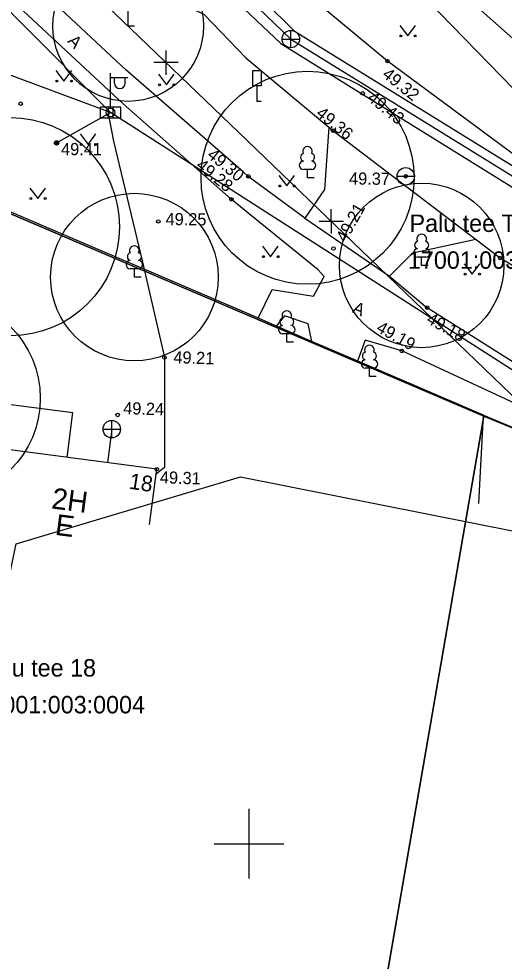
# Model space of a CAD drawing. Extents: x 640179 to 641556, y 6455895 to 6457208.
# Drawn here: x 641136.8 to 641164.6, y 6456293.3 to 6456347.3 of the extents above; entities that cross this region are included whole.
import ezdxf

# ---------------------------------------------------------------- set-up
doc = ezdxf.new("R2010")
doc.units = 0
for name, color, linetype in [('AED', 7, 'Continuous'), ('ELRAJATISMP', 7, 'Continuous'), ('HALJASTUS', 7, 'Continuous'), ('HOONE', 7, 'Continuous'), ('KKAEV', 7, 'Continuous'), ('KORGUS-EH2000', 7, 'Continuous'), ('KTRASS', 7, 'Continuous'), ('LIIKLUS', 7, 'Continuous'), ('MOOTPIIR', 7, 'Continuous'), ('MPKAABEL', 7, 'Continuous'), ('MPOHULIIN', 7, 'Continuous'), ('PIIR', 7, 'Continuous'), ('POST', 7, 'Continuous'), ('PUU', 7, 'Continuous'), ('SIOHULIIN', 7, 'Continuous'), ('SKTRASS', 7, 'Continuous'), ('TEE', 7, 'Continuous'), ('VKAEV', 7, 'Continuous'), ('VORK', 7, 'Continuous'), ('VTRASS', 7, 'Continuous')]:
    doc.layers.add(name, color=color, linetype=linetype)

msp = doc.modelspace()

# ---------------------------------------------------------------- linework, layer by layer
at = {"layer": 'AED'}
msp.add_line((641163.181, 6456319.51), (641163.458, 6456324.591), dxfattribs=at)
for points in [[(641163.458, 6456324.591), (641156.238, 6456327.687), (641153.38, 6456328.902), (641151.439, 6456329.741), (641150.421, 6456330.197), (641136.525, 6456336.147), (641133.302, 6456337.46), (641131.407, 6456324.485), (641128.136, 6456302.225), (641126.92, 6456293.965)], [(641163.458, 6456324.591), (641167.397, 6456322.935), (641168.546, 6456322.439)]]:
    msp.add_lwpolyline(points, dxfattribs=at)
at = {"layer": 'ELRAJATISMP'}
for p, q in [((641142.653, 6456342.245), (641141.459, 6456342.245)), ((641141.459, 6456342.245), (641141.459, 6456341.649)), ((641141.92, 6456342.245), (641141.92, 6456341.649)), ((641142.192, 6456342.245), (641142.192, 6456341.649)), ((641142.653, 6456341.649), (641142.653, 6456342.245)), ((641141.459, 6456341.649), (641142.653, 6456341.649))]:
    msp.add_line(p, q, dxfattribs=at)
at = {"layer": 'HALJASTUS'}
for p, q in [((641158.648, 6456346.944), (641159.112, 6456346.337)), ((641159.112, 6456346.337), (641159.557, 6456346.944)), ((641138.923, 6456344.359), (641139.386, 6456343.752)), ((641139.386, 6456343.752), (641139.832, 6456344.359)), ((641144.807, 6456344.145), (641145.27, 6456343.539)), ((641145.27, 6456343.539), (641145.716, 6456344.145)), ((641140.312, 6456340.724), (641140.775, 6456340.117)), ((641140.775, 6456340.117), (641141.221, 6456340.724)), ((641151.709, 6456338.338), (641152.173, 6456337.731)), ((641152.173, 6456337.731), (641152.618, 6456338.338)), ((641137.422, 6456337.614), (641137.886, 6456337.008)), ((641137.886, 6456337.008), (641138.331, 6456337.614)), ((641150.775, 6456334.283), (641151.238, 6456333.676)), ((641151.238, 6456333.676), (641151.684, 6456334.283)), ((641162.34, 6456333.273), (641162.804, 6456332.666)), ((641162.804, 6456332.666), (641163.249, 6456333.273))]:
    msp.add_line(p, q, dxfattribs=at)
for centre in [(641158.711, 6456346.337), (641159.54, 6456346.337), (641138.985, 6456343.752), (641139.814, 6456343.752), (641144.869, 6456343.539), (641145.698, 6456343.539), (641140.374, 6456340.117), (641141.203, 6456340.117), (641151.772, 6456337.731), (641152.601, 6456337.731), (641137.485, 6456337.008), (641138.313, 6456337.008), (641150.837, 6456333.676), (641151.666, 6456333.676), (641162.403, 6456332.666), (641163.231, 6456332.666)]:
    msp.add_circle(centre, 0.055, dxfattribs=at)
at = {"layer": 'HOONE'}
for p, q in [((641139.565, 6456322.157), (641139.903, 6456324.732)), ((641144.297, 6456318.304), (641144.715, 6456321.481))]:
    msp.add_line(p, q, dxfattribs=at)
for points in [[(641134.954, 6456322.763), (641135.292, 6456325.338), (641139.903, 6456324.732)], [(641144.715, 6456321.481), (641134.954, 6456322.763), (641133.859, 6456314.427), (641136.097, 6456314.132)]]:
    msp.add_lwpolyline(points, dxfattribs=at)
at = {"layer": 'KKAEV'}
for p, q in [((641152.4, 6456345.66), (641152.4, 6456346.66)), ((641151.9, 6456346.16), (641152.9, 6456346.16)), ((641142.127, 6456323.279), (641142.127, 6456324.279)), ((641141.627, 6456323.779), (641142.627, 6456323.779))]:
    msp.add_line(p, q, dxfattribs=at)
for centre in [(641152.4, 6456346.16), (641142.127, 6456323.779)]:
    msp.add_circle(centre, 0.5, dxfattribs=at)
at = {"layer": 'KORGUS-EH2000'}
for centre in [(641157.942, 6456344.896), (641156.524, 6456343.045), (641136.905, 6456342.45), (641154.818, 6456340.909), (641138.963, 6456340.199), (641149.961, 6456338.285), (641158.994, 6456338.287), (641148.987, 6456336.967), (641144.797, 6456335.699), (641154.851, 6456334.146), (641164.41, 6456333.603), (641160.219, 6456330.748), (641158.767, 6456328.267), (641145.155, 6456327.892), (641142.464, 6456324.597), (641144.715, 6456321.481)]:
    msp.add_circle(centre, 0.1, dxfattribs=at)
at = {"layer": 'KTRASS'}
msp.add_line((641142.127, 6456323.779), (641141.875, 6456321.854), dxfattribs=at)
for points in [[(641180.057, 6456330.389), (641175.348, 6456332.56), (641152.652, 6456346.573), (641143.594, 6456355.558), (641136.762, 6456363.273)], [(641143.049, 6456355.141), (641152.4, 6456346.16)], [(641152.4, 6456346.16), (641175.051, 6456332.173), (641179.566, 6456330.119)]]:
    msp.add_lwpolyline(points, dxfattribs=at)
at = {"layer": 'LIIKLUS'}
for p, q in [((641150.209, 6456344.336), (641150.209, 6456343.486)), ((641150.709, 6456344.336), (641150.209, 6456344.336)), ((641150.709, 6456344.336), (641150.709, 6456343.486)), ((641150.709, 6456343.486), (641150.209, 6456343.486)), ((641150.459, 6456343.486), (641150.459, 6456342.586)), ((641150.709, 6456342.586), (641150.459, 6456342.586))]:
    msp.add_line(p, q, dxfattribs=at)
at = {"layer": 'MOOTPIIR'}
msp.add_lwpolyline([(640705.273, 6456241.732), (640732.529, 6456253.38), (640766.77, 6456272.428), (640776.357, 6456283.116), (640890.647, 6456380.261), (641031.9, 6456443.34), (641113.718, 6456354.577), (641107.065, 6456296.65), (641131.718, 6456293.635), (641136.649, 6456317.205), (641149.523, 6456321.042), (641165.411, 6456317.89), (641168.37, 6456324.74), (641205.655, 6456344.816), (641210.013, 6456345.047), (641210.013, 6456367.795), (641176.868, 6456370.535), (641165.156, 6456347.827), (641057.265, 6456461.53), (641116.446, 6456529.741), (641210.388, 6456658.682), (641241.547, 6456680.745)], dxfattribs=at)
at = {"layer": 'MPKAABEL'}
msp.add_lwpolyline([(641141.913, 6456341.895), (641142.235, 6456340.31), (641143.888, 6456333.356), (641145.155, 6456327.892), (641145.147, 6456321.582), (641144.678, 6456321.204)], dxfattribs=at)
at = {"layer": 'MPOHULIIN'}
for points in [[(641100.119, 6456384.032), (641142.057, 6456341.946)], [(641142.057, 6456341.946), (641110.54, 6456353.694)], [(641169.272, 6456324.501), (641142.057, 6456341.946)]]:
    msp.add_lwpolyline(points, dxfattribs=at)
at = {"layer": 'PIIR'}
for points in [[(641395.61, 6456499.51), (641395.08, 6456264.88), (641369.56, 6456253.33), (641175.82, 6456336.75), (641158.23, 6456352.31), (641196.83, 6456397.32), (641204.34, 6456418.51), (641196.51, 6456421.16), (641219.71, 6456463.11), (641328.48, 6456490.08)], [(641133.32, 6456337.42), (641163.48, 6456324.53), (641155.85, 6456280.47), (641126.26, 6456288.27)], [(641192.95, 6456312.44), (641179.58, 6456243.31), (641151.02, 6456252.59), (641155.85, 6456280.47), (641163.48, 6456324.53)]]:
    msp.add_lwpolyline(points, close=True, dxfattribs=at)
msp.add_lwpolyline([(641249.24, 6456287.51), (641220.48, 6456299.72), (641192.95, 6456312.44), (641163.48, 6456324.53), (641133.32, 6456337.42), (641123.8, 6456359.79), (641095.35, 6456387.95), (641077.2, 6456405.9), (641059.88, 6456423.03), (641039.47, 6456443.23), (641058.08, 6456448.04), (641096.71, 6456411.56), (641110.81, 6456397.99), (641135.33, 6456374.51), (641153.7, 6456356.31), (641191.19, 6456400.68), (641189.69, 6456401.86), (641196.51, 6456421.16), (641204.34, 6456418.51), (641196.83, 6456397.32), (641158.23, 6456352.31), (641175.82, 6456336.75), (641369.56, 6456253.33)], dxfattribs=at)
at = {"layer": 'POST'}
for p, q in [((641142.057, 6456342.196), (641142.057, 6456344.196)), ((641142.057, 6456343.946), (641143.057, 6456343.946)), ((641142.284, 6456343.625), (641142.284, 6456343.946)), ((641142.896, 6456343.625), (641142.896, 6456343.946)), ((641138.963, 6456340.199), (641142.057, 6456341.946))]:
    msp.add_line(p, q, dxfattribs=at)
for centre, radius in [((641142.057, 6456341.946), 0.25), ((641138.963, 6456340.199), 0.125), ((641138.963, 6456340.199), 0.117), ((641138.963, 6456340.199), 0.109), ((641138.963, 6456340.199), 0.102), ((641138.963, 6456340.199), 0.0938), ((641138.963, 6456340.199), 0.086), ((641138.963, 6456340.199), 0.0782), ((641138.963, 6456340.199), 0.0704), ((641138.963, 6456340.199), 0.0626), ((641138.963, 6456340.199), 0.0548), ((641138.963, 6456340.199), 0.047), ((641138.963, 6456340.199), 0.0392), ((641138.963, 6456340.199), 0.0314), ((641138.963, 6456340.199), 0.0236), ((641138.963, 6456340.199), 0.0158), ((641138.963, 6456340.199), 0.00798), ((641138.963, 6456340.199), 0.000186)]:
    msp.add_circle(centre, radius, dxfattribs=at)
msp.add_arc((641142.59, 6456343.625), 0.306, 180, 0, dxfattribs=at)
at = {"layer": 'PUU'}
for p, q in [((641143.072, 6456346.904), (641143.072, 6456348.479)), ((641143.432, 6456346.904), (641143.072, 6456346.904)), ((641153.599, 6456338.679), (641153.119, 6456338.679)), ((641153.359, 6456338.204), (641153.359, 6456338.679)), ((641153.739, 6456338.204), (641153.359, 6456338.204)), ((641160.146, 6456333.649), (641159.666, 6456333.649)), ((641159.906, 6456333.174), (641159.906, 6456333.649)), ((641143.666, 6456332.979), (641143.186, 6456332.979)), ((641143.426, 6456332.504), (641143.426, 6456332.979)), ((641160.286, 6456333.174), (641159.906, 6456333.174)), ((641143.806, 6456332.504), (641143.426, 6456332.504)), ((641152.41, 6456329.249), (641151.93, 6456329.249)), ((641152.17, 6456328.774), (641152.17, 6456329.249)), ((641152.55, 6456328.774), (641152.17, 6456328.774)), ((641157.151, 6456327.282), (641156.671, 6456327.282)), ((641156.911, 6456326.807), (641156.911, 6456327.282)), ((641157.291, 6456326.807), (641156.911, 6456326.807))]:
    msp.add_line(p, q, dxfattribs=at)
for centre, radius in [((641143.072, 6456346.904), 4.318), ((641153.359, 6456338.204), 6.111), ((641136.316, 6456335.393), 6.259), ((641159.906, 6456333.174), 4.718), ((641143.426, 6456332.504), 4.806), ((641132.266, 6456325.555), 5.764)]:
    msp.add_circle(centre, radius, dxfattribs=at)
for centre, radius, start, end in [((641153.359, 6456339.724), 0.277, 332.5799, 207.4201), ((641153.121, 6456338.916), 0.238, 90.0016, 269.3953), ((641153.189, 6456339.376), 0.233, 109.0217, 253.1415), ((641153.529, 6456339.376), 0.233, 286.8508, 70.9859), ((641153.596, 6456338.916), 0.238, 270.6047, 89.9984), ((641159.906, 6456334.694), 0.277, 332.5799, 207.4201), ((641143.426, 6456334.024), 0.277, 332.5799, 207.4201), ((641159.736, 6456334.346), 0.233, 109.0217, 253.1415), ((641160.076, 6456334.346), 0.233, 286.8508, 70.9859), ((641143.256, 6456333.677), 0.233, 109.0217, 253.1415), ((641143.596, 6456333.677), 0.233, 286.8508, 70.9859), ((641159.669, 6456333.886), 0.238, 90.0016, 269.3953), ((641160.144, 6456333.886), 0.238, 270.6047, 89.9984), ((641143.188, 6456333.217), 0.238, 90.0016, 269.3953), ((641143.663, 6456333.217), 0.238, 270.6047, 89.9984), ((641152.17, 6456330.294), 0.277, 332.5799, 207.4201), ((641152, 6456329.946), 0.233, 109.0217, 253.1415), ((641152.34, 6456329.946), 0.233, 286.8508, 70.9859), ((641151.932, 6456329.486), 0.238, 90.0016, 269.3953), ((641152.407, 6456329.486), 0.238, 270.6047, 89.9984), ((641156.911, 6456328.327), 0.277, 332.5799, 207.4201), ((641156.741, 6456327.979), 0.233, 109.0217, 253.1415), ((641157.082, 6456327.979), 0.233, 286.8508, 70.9859), ((641156.674, 6456327.519), 0.238, 90.0016, 269.3953), ((641157.149, 6456327.519), 0.238, 270.6047, 89.9984)]:
    msp.add_arc(centre, radius, start, end, dxfattribs=at)
at = {"layer": 'SIOHULIIN'}
msp.add_lwpolyline([(641142.463, 6456366.655), (641169.456, 6456338.899)], dxfattribs=at)
at = {"layer": 'SKTRASS'}
for p, q in [((641126.952, 6456362.408), (641149.408, 6456340.81)), ((641145.251, 6456344.113), (641145.243, 6456345.513)), ((641145.947, 6456344.817), (641144.547, 6456344.808)), ((641149.408, 6456340.81), (641165.543, 6456325.293)), ((641154.728, 6456334.998), (641154.72, 6456336.398)), ((641155.424, 6456335.702), (641154.024, 6456335.694))]:
    msp.add_line(p, q, dxfattribs=at)
at = {"layer": 'TEE'}
msp.add_line((641167.077, 6456326.411), (641160.219, 6456330.748), dxfattribs=at)
for points in [[(641149.816, 6456345.087), (641147.422, 6456347.573), (641143.292, 6456349.499), (641140.904, 6456349.374), (641137.557, 6456348.861), (641134.435, 6456347.236), (641132.347, 6456344.551)], [(641142.944, 6456344.387), (641138.075, 6456348.94)], [(641180.279, 6456330.511), (641174.378, 6456333.846), (641167.208, 6456338.038), (641157.942, 6456344.896), (641152.671, 6456349.293)], [(641136.485, 6456348.303), (641142.785, 6456342.436), (641148.987, 6456336.967)], [(641149.816, 6456345.087), (641154.818, 6456340.909), (641164.41, 6456333.603), (641171.927, 6456329.083), (641174.92, 6456327.711)], [(641149.669, 6456338.539), (641142.944, 6456344.387)], [(641154.575, 6456341.112), (641154.335, 6456337.537), (641153.207, 6456335.89), (641158.058, 6456332.566), (641159.402, 6456333.905), (641163.005, 6456334.673)], [(641153.207, 6456335.89), (641149.961, 6456338.285), (641149.669, 6456338.539)], [(641149.938, 6456336.196), (641148.987, 6456336.967)], [(641150.528, 6456330.15), (641151.322, 6456331.787), (641153.701, 6456331.416), (641154.314, 6456332.535), (641153.969, 6456332.929), (641149.938, 6456336.196)], [(641158.058, 6456332.566), (641160.219, 6456330.748)], [(641153.608, 6456328.805), (641153.389, 6456329.83), (641152.038, 6456330.284), (641151.554, 6456329.691)], [(641168.279, 6456323.859), (641158.767, 6456328.267), (641156.668, 6456328.878), (641156.233, 6456327.689)]]:
    msp.add_lwpolyline(points, dxfattribs=at)
at = {"layer": 'VKAEV'}
msp.add_line((641158.494, 6456338.287), (641159.494, 6456338.287), dxfattribs=at)
msp.add_circle((641158.994, 6456338.287), 0.5, dxfattribs=at)
at = {"layer": 'VORK'}
for p, q in [((641150, 6456302), (641150, 6456298)), ((641148, 6456300), (641152, 6456300))]:
    msp.add_line(p, q, dxfattribs=at)
at = {"layer": 'VTRASS'}
msp.add_lwpolyline([(641134.58, 6456361.545), (641134.888, 6456361.965), (641141.661, 6456355.544), (641151.833, 6456345.896), (641165.934, 6456337.151), (641174.449, 6456331.829)], dxfattribs=at)

# ---------------------------------------------------------------- texts
at = {"layer": 'HOONE'}
for s, height, rotation, p in [('18', 0.9, 351.2133, (641143.086, 6456320.374)), ('2H', 1.2, 352.5354, (641138.632, 6456319.239)), ('E', 1.2, 352.5354, (641138.834, 6456317.724))]:
    msp.add_text(s, height=height, rotation=rotation, dxfattribs=at).set_placement(p)
at = {"layer": 'KORGUS-EH2000'}
for s, rotation, p in [('49.32', 320.8906, (641157.594, 6456344.037)), ('49.43', 320.8906, (641156.738, 6456342.686)), ('49.36', 320.8906, (641153.794, 6456341.803)), ('49.30', 320.8906, (641147.546, 6456339.413)), ('49.28', 320.8906, (641146.907, 6456338.816)), ('49.37', 359.5604, (641155.742, 6456337.813)), ('49.21', 60.8864, (641155.555, 6456334.448)), ('49.25', 359.5604, (641145.214, 6456335.485)), ('49.18', 330.8864, (641160.126, 6456329.902)), ('49.19', 330.8864, (641157.249, 6456329.411)), ('49.21', 358.2527, (641145.656, 6456327.565)), ('49.24', 358.2527, (641142.777, 6456324.644)), ('49.31', 358.2527, (641144.882, 6456320.677))]:
    msp.add_text(s, height=0.7, rotation=rotation, dxfattribs=at).set_placement(p)
msp.add_text(' 49.41', height=0.7, dxfattribs=at).set_placement((641138.963, 6456339.499))
at = {"layer": 'PIIR'}
for s, p in [('Palu tee T1', (641159.212, 6456335.095)), ('17001:003:0029', (641159.12, 6456332.981)), ('Palu tee 18', (641134.459, 6456309.589)), ('17001:003:0004', (641134.367, 6456307.476))]:
    msp.add_text(s, height=1, dxfattribs=at).set_placement(p)
at = {"layer": 'TEE'}
for rotation, p in [(313.5025, (641139.553, 6456346.008)), (336.303, (641155.885, 6456330.497))]:
    msp.add_text('A', height=0.7, rotation=rotation, dxfattribs=at).set_placement(p)

doc.saveas('drawing.dxf')
